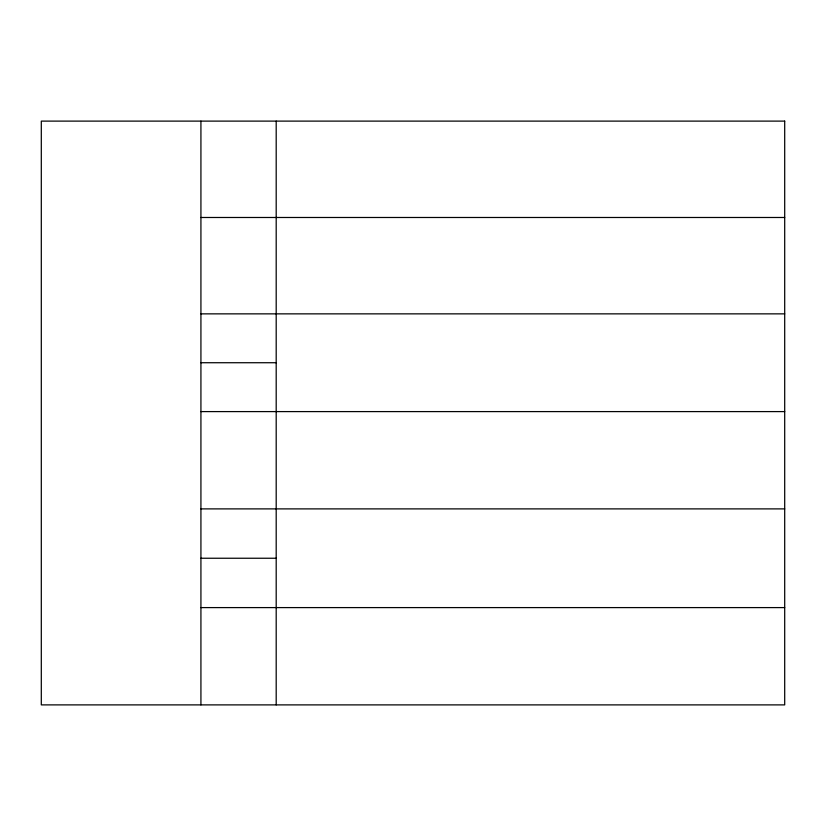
<?xml version="1.0" encoding="UTF-8"?>
<svg xmlns="http://www.w3.org/2000/svg" width="826" height="826" viewBox="0 0 826 826"><rect width="100%" height="100%" fill="white"/><g stroke="black" fill="none" stroke-linecap="round" stroke-linejoin="round"><path stroke-width="1.24" d="M200.924 217.486L784.7 217.486M200.924 313.859L784.7 313.859M200.924 362.728L276.194 362.728M200.924 411.596L784.7 411.596M200.924 508.888L784.7 508.888M200.924 558.242L276.194 558.242M200.924 607.595L784.7 607.595M276.194 121.112L276.194 704.888M200.924 121.112L200.924 704.888M784.7 121.112L41.3 121.112L41.3 704.888L784.7 704.888L784.7 121.112"/></g></svg>
